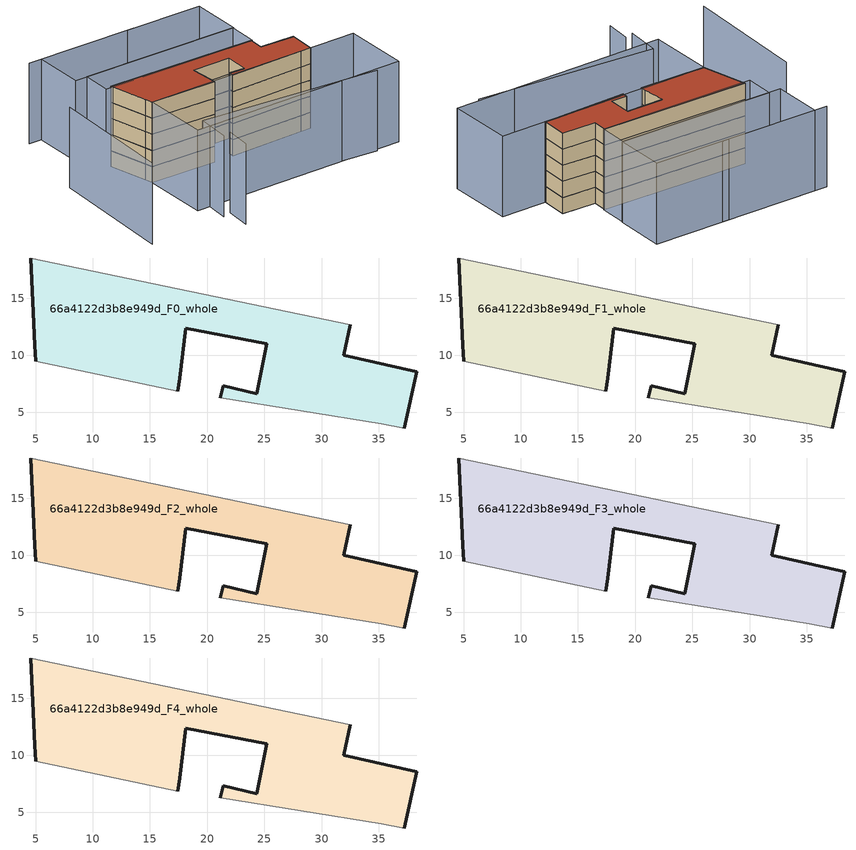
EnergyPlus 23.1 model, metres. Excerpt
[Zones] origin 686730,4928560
66a4122d3b8e949d_F0_whole
 floor ground (EU_floor_Construction): 37.23,3.64 38.34,8.56 31.93,10.01 32.53,12.69 4.56,18.51 4.94,10.87 5.01,9.47 17.42,6.87 17.62,8 18.14,12.37 25.19,11.01 24.33,6.64 21.41,7.34 21.15,6.27 35.24,4.02 z0
 wall outside (EU_wall_Construction): 21.15,6.27 21.41,7.34 24.33,6.64 25.19,11.01 18.14,12.37 17.62,8 17.42,6.87 / 5.01,9.47 4.94,10.87 4.56,18.51 / 32.53,12.69 31.93,10.01 38.34,8.56 37.23,3.64 z0:3
 wall adiabatic (EU_wall_Construction): 37.23,3.64 35.24,4.02 21.15,6.27 / 17.42,6.87 5.01,9.47 / 4.56,18.51 32.53,12.69 z0:3
66a4122d3b8e949d_F1_whole
 floor to 66a4122d3b8e949d_F0_whole (EU_floor_Construction): 37.23,3.64 38.34,8.56 31.93,10.01 32.53,12.69 4.56,18.51 4.94,10.87 5.01,9.47 17.42,6.87 17.62,8 18.14,12.37 25.19,11.01 24.33,6.64 21.41,7.34 21.15,6.27 35.24,4.02 z3
 wall outside (EU_wall_Construction): 21.15,6.27 21.41,7.34 24.33,6.64 25.19,11.01 18.14,12.37 17.62,8 17.42,6.87 / 5.01,9.47 4.94,10.87 4.56,18.51 / 32.53,12.69 31.93,10.01 38.34,8.56 37.23,3.64 z3:6
 wall adiabatic (EU_wall_Construction): 37.23,3.64 35.24,4.02 21.15,6.27 / 17.42,6.87 5.01,9.47 / 4.56,18.51 32.53,12.69 z3:6
66a4122d3b8e949d_F2_whole
 floor to 66a4122d3b8e949d_F1_whole (EU_floor_Construction): 37.23,3.64 38.34,8.56 31.93,10.01 32.53,12.69 4.56,18.51 4.94,10.87 5.01,9.47 17.42,6.87 17.62,8 18.14,12.37 25.19,11.01 24.33,6.64 21.41,7.34 21.15,6.27 35.24,4.02 z6
 wall outside (EU_wall_Construction): 21.15,6.27 21.41,7.34 24.33,6.64 25.19,11.01 18.14,12.37 17.62,8 17.42,6.87 / 5.01,9.47 4.94,10.87 4.56,18.51 / 32.53,12.69 31.93,10.01 38.34,8.56 37.23,3.64 z6:9
 wall adiabatic (EU_wall_Construction): 37.23,3.64 35.24,4.02 21.15,6.27 / 17.42,6.87 5.01,9.47 / 4.56,18.51 32.53,12.69 z6:9
66a4122d3b8e949d_F3_whole
 floor to 66a4122d3b8e949d_F2_whole (EU_floor_Construction): 37.23,3.64 38.34,8.56 31.93,10.01 32.53,12.69 4.56,18.51 4.94,10.87 5.01,9.47 17.42,6.87 17.62,8 18.14,12.37 25.19,11.01 24.33,6.64 21.41,7.34 21.15,6.27 35.24,4.02 z9
 wall outside (EU_wall_Construction): 21.15,6.27 21.41,7.34 24.33,6.64 25.19,11.01 18.14,12.37 17.62,8 17.42,6.87 / 5.01,9.47 4.94,10.87 4.56,18.51 / 32.53,12.69 31.93,10.01 38.34,8.56 37.23,3.64 z9:12
 wall adiabatic (EU_wall_Construction): 37.23,3.64 35.24,4.02 21.15,6.27 / 17.42,6.87 5.01,9.47 / 4.56,18.51 32.53,12.69 z9:12
66a4122d3b8e949d_F4_whole
 floor to 66a4122d3b8e949d_F3_whole (EU_floor_Construction): 37.23,3.64 38.34,8.56 31.93,10.01 32.53,12.69 4.56,18.51 4.94,10.87 5.01,9.47 17.42,6.87 17.62,8 18.14,12.37 25.19,11.01 24.33,6.64 21.41,7.34 21.15,6.27 35.24,4.02 z12
 wall outside (EU_wall_Construction): 21.15,6.27 21.41,7.34 24.33,6.64 25.19,11.01 18.14,12.37 17.62,8 17.42,6.87 / 5.01,9.47 4.94,10.87 4.56,18.51 / 32.53,12.69 31.93,10.01 38.34,8.56 37.23,3.64 z12:15
 wall adiabatic (EU_wall_Construction): 37.23,3.64 35.24,4.02 21.15,6.27 / 17.42,6.87 5.01,9.47 / 4.56,18.51 32.53,12.69 z12:15
 roof outside (EU_roof_Construction): 32.53,12.69 31.93,10.01 38.34,8.56 37.23,3.64 35.24,4.02 21.15,6.27 21.41,7.34 24.33,6.64 25.19,11.01 18.14,12.37 17.62,8 17.42,6.87 5.01,9.47 4.94,10.87 4.56,18.51 z15
shading: 4.12,-7.49 5.8,-1.17 / 5.8,-1.17 38.78,-9.98 / 4.55,-12.06 5.85,-7.36 / -5.64,18.23 -11.2,-5.58 / 22.41,29.97 1.42,33.92 / 5.01,9.48 45.88,2.11 / 45.88,2.11 43.65,-10.27 / 43.65,-10.27 2.78,-2.9 / 2.78,-2.9 5.01,9.48 / 4.3,23.66 33.74,17.99 / 33.74,17.99 32.72,12.66 / 32.72,12.66 3.28,18.32 / 3.28,18.32 4.3,23.66 / 3.81,33.49 35.75,27.44 / 35.75,27.44 33.95,17.95 / 33.95,17.95 2.01,24 / 2.01,24 3.81,33.49 z0:15
[Building]
EU S2 Campaign: North Axis=0; Terrain=City; Solar Distribution=FullExterior
[Site:Location]
Bologna: Latitude=44.5; Longitude=11.25; Time Zone=1; Elevation=37
[SizingPeriod:WeatherFileDays]
AnnualSizingPeriod: Begin Month=1; Begin Day of Month=1; End Month=12; End Day of Month=31; Day of Week for Start Day=Monday; Use Weather File Daylight Saving Period=No; Use Weather File Rain and Snow Indicators=No
[MATERIAL]
EU_InternalMass_Material: Roughness=MediumRough; Thickness=0.1; Conductivity=1; Density=1800; Specific Heat=900; Thermal Absorptance=0.9; Solar Absorptance=0.7; Visible Absorptance=0.7
[MATERIAL:NOMASS] Roughness=MediumRough; Thermal Absorptance=0.9; Solar Absorptance=0.7; Visible Absorptance=0.7
Name | Thermal Resistance
EU_wall_NoMass | 0.779417
EU_roof_NoMass | 0.435466
EU_floor_NoMass | 0.588222
[CONSTRUCTION]
EU_wall_Construction: EU_wall_NoMass
EU_roof_Construction: EU_roof_NoMass
EU_floor_Construction: EU_floor_NoMass
EU_InternalMass_Construction: EU_InternalMass_Material
[ZONE] Type=1; Multiplier=1; Ceiling Height=autocalculate; Floor Area=autocalculate; Part of Total Floor Area=Yes
Name | Volume
66a4122d3b8e949d_F0_whole | 705.005
66a4122d3b8e949d_F1_whole; 66a4122d3b8e949d_F2_whole; 66a4122d3b8e949d_F3_whole; 66a4122d3b8e949d_F4_whole | 705.004
[INTERNALMASS] Construction=EU_InternalMass_Construction; Surface Area=235.002
Name | Zone or ZoneList
66a4122d3b8e949d_F0_whole_EU_InternalMass | 66a4122d3b8e949d_F0_whole
66a4122d3b8e949d_F1_whole_EU_InternalMass | 66a4122d3b8e949d_F1_whole
66a4122d3b8e949d_F2_whole_EU_InternalMass | 66a4122d3b8e949d_F2_whole
66a4122d3b8e949d_F3_whole_EU_InternalMass | 66a4122d3b8e949d_F3_whole
66a4122d3b8e949d_F4_whole_EU_InternalMass | 66a4122d3b8e949d_F4_whole
[OTHEREQUIPMENT] Fuel Type=Electricity; Design Level Calculation Method=Watts/Area; Power per Zone Floor Area=1; Fraction Latent=0; Fraction Radiant=0; Fraction Lost=0; Carbon Dioxide Generation Rate=0; EndUse Subcategory=EU_Step8_InternalGains
Name | Zone or ZoneList or Space or SpaceList | Schedule
EU_Step8_InternalGain_66a4122d3b8e949d_F0_whole_f000 | 66a4122d3b8e949d_F0_whole | EU_Step8_GainSchedule_66a4122d3b8e949d_F0_whole_f000
EU_Step8_InternalGain_66a4122d3b8e949d_F1_whole_f000 | 66a4122d3b8e949d_F1_whole | EU_Step8_GainSchedule_66a4122d3b8e949d_F1_whole_f000
EU_Step8_InternalGain_66a4122d3b8e949d_F2_whole_f000 | 66a4122d3b8e949d_F2_whole | EU_Step8_GainSchedule_66a4122d3b8e949d_F2_whole_f000
EU_Step8_InternalGain_66a4122d3b8e949d_F3_whole_f000 | 66a4122d3b8e949d_F3_whole | EU_Step8_GainSchedule_66a4122d3b8e949d_F3_whole_f000
EU_Step8_InternalGain_66a4122d3b8e949d_F4_whole_f000 | 66a4122d3b8e949d_F4_whole | EU_Step8_GainSchedule_66a4122d3b8e949d_F4_whole_f000
[ZONEVENTILATION:DESIGNFLOWRATE] Schedule=EU_AlwaysOn; Design Flow Rate Calculation Method=AirChanges/Hour; Air Changes per Hour=0.712058; Ventilation Type=Natural; Fan Pressure Rise=0; Fan Total Efficiency=1; Constant Term Coefficient=1; Temperature Term Coefficient=0; Velocity Term Coefficient=0; Velocity Squared Term Coefficient=0; Minimum Indoor Temperature=-100; Maximum Indoor Temperature=100; Delta Temperature=-100; Minimum Outdoor Temperature=-100; Maximum Outdoor Temperature=100; Maximum Wind Speed=40
Name | Zone or ZoneList or Space or SpaceList
EU_ConstantAir_66a4122d3b8e949d_F0_whole | 66a4122d3b8e949d_F0_whole
EU_ConstantAir_66a4122d3b8e949d_F1_whole | 66a4122d3b8e949d_F1_whole
EU_ConstantAir_66a4122d3b8e949d_F2_whole | 66a4122d3b8e949d_F2_whole
EU_ConstantAir_66a4122d3b8e949d_F3_whole | 66a4122d3b8e949d_F3_whole
EU_ConstantAir_66a4122d3b8e949d_F4_whole | 66a4122d3b8e949d_F4_whole
[HVACTEMPLATE:THERMOSTAT] Constant Heating Setpoint=20; Constant Cooling Setpoint=50
EU_HeatOnly_66a4122d3b8e949d_F0_whole; EU_HeatOnly_66a4122d3b8e949d_F1_whole; EU_HeatOnly_66a4122d3b8e949d_F2_whole; EU_HeatOnly_66a4122d3b8e949d_F3_whole; EU_HeatOnly_66a4122d3b8e949d_F4_whole
[HVACTEMPLATE:ZONE:IDEALLOADSAIRSYSTEM] System Availability Schedule=EU_AlwaysOn; Maximum Heating Supply Air Temperature=50; Minimum Cooling Supply Air Temperature=13; Maximum Heating Supply Air Humidity Ratio=0.0156; Minimum Cooling Supply Air Humidity Ratio=0.0077; Heating Limit=NoLimit; Cooling Limit=NoLimit; Heating Availability Schedule=EU_AlwaysOn; Cooling Availability Schedule=EU_CoolingOff; Dehumidification Control Type=ConstantSensibleHeatRatio; Cooling Sensible Heat Ratio=0.7; Dehumidification Setpoint=60; Humidification Control Type=None; Humidification Setpoint=30; Outdoor Air Method=None; Outdoor Air Flow Rate per Person=0.00944; Outdoor Air Flow Rate per Zone Floor Area=0; Outdoor Air Flow Rate per Zone=0; Demand Controlled Ventilation Type=None; Outdoor Air Economizer Type=NoEconomizer; Heat Recovery Type=None; Sensible Heat Recovery Effectiveness=0.7; Latent Heat Recovery Effectiveness=0.65
Name | Template Thermostat
66a4122d3b8e949d_F0_whole | EU_HeatOnly_66a4122d3b8e949d_F0_whole
66a4122d3b8e949d_F1_whole | EU_HeatOnly_66a4122d3b8e949d_F1_whole
66a4122d3b8e949d_F2_whole | EU_HeatOnly_66a4122d3b8e949d_F2_whole
66a4122d3b8e949d_F3_whole | EU_HeatOnly_66a4122d3b8e949d_F3_whole
66a4122d3b8e949d_F4_whole | EU_HeatOnly_66a4122d3b8e949d_F4_whole
[SIZING:ZONE] Zone Cooling Design Supply Air Temperature Input Method=SupplyAirTemperature; Zone Cooling Design Supply Air Temperature=13; Zone Heating Design Supply Air Temperature Input Method=SupplyAirTemperature; Zone Heating Design Supply Air Temperature=50; Zone Cooling Design Supply Air Humidity Ratio=0.008; Zone Heating Design Supply Air Humidity Ratio=0.008; Cooling Design Air Flow Method=DesignDay; Cooling Design Air Flow Rate=0; Cooling Minimum Air Flow per Zone Floor Area=0.000762; Cooling Minimum Air Flow=0; Cooling Minimum Air Flow Fraction=0.2; Heating Design Air Flow Method=DesignDay; Heating Design Air Flow Rate=0; Heating Maximum Air Flow per Zone Floor Area=0.002032; Heating Maximum Air Flow=0.141576; Heating Maximum Air Flow Fraction=0.3; Account for Dedicated Outdoor Air System=No; Dedicated Outdoor Air System Control Strategy=NeutralSupplyAir; Dedicated Outdoor Air Low Setpoint Temperature for Design=autosize; Dedicated Outdoor Air High Setpoint Temperature for Design=autosize; Zone Load Sizing Method=Sensible Load Only No Latent Load; Zone Latent Cooling Design Supply Air Humidity Ratio Input Method=HumidityRatioDifference; Zone Cooling Design Supply Air Humidity Ratio Difference=0.005; Zone Latent Heating Design Supply Air Humidity Ratio Input Method=HumidityRatioDifference; Zone Humidification Design Supply Air Humidity Ratio Difference=0.005
66a4122d3b8e949d_F0_whole; 66a4122d3b8e949d_F1_whole; 66a4122d3b8e949d_F2_whole; 66a4122d3b8e949d_F3_whole; 66a4122d3b8e949d_F4_whole
[SCHEDULE:CONSTANT]
Name | Hourly Value
EU_AlwaysOn | 1
EU_CoolingOff | 0
[SCHEDULE:FILE] Column Number=1; Rows to Skip at Top=0; Number of Hours of Data=8760; Column Separator=Comma; Interpolate to Timestep=No; Minutes per Item=60; Adjust Schedule for Daylight Savings=Yes
Name | File
EU_Step8_GainSchedule_66a4122d3b8e949d_F0_whole_f000 | ../../schedules/66a4122d3b8e949d/66a4122d3b8e949d_F0_whole_f000_gain.csv
EU_Step8_GainSchedule_66a4122d3b8e949d_F1_whole_f000 | ../../schedules/66a4122d3b8e949d/66a4122d3b8e949d_F1_whole_f000_gain.csv
EU_Step8_GainSchedule_66a4122d3b8e949d_F2_whole_f000 | ../../schedules/66a4122d3b8e949d/66a4122d3b8e949d_F2_whole_f000_gain.csv
EU_Step8_GainSchedule_66a4122d3b8e949d_F3_whole_f000 | ../../schedules/66a4122d3b8e949d/66a4122d3b8e949d_F3_whole_f000_gain.csv
EU_Step8_GainSchedule_66a4122d3b8e949d_F4_whole_f000 | ../../schedules/66a4122d3b8e949d/66a4122d3b8e949d_F4_whole_f000_gain.csv
